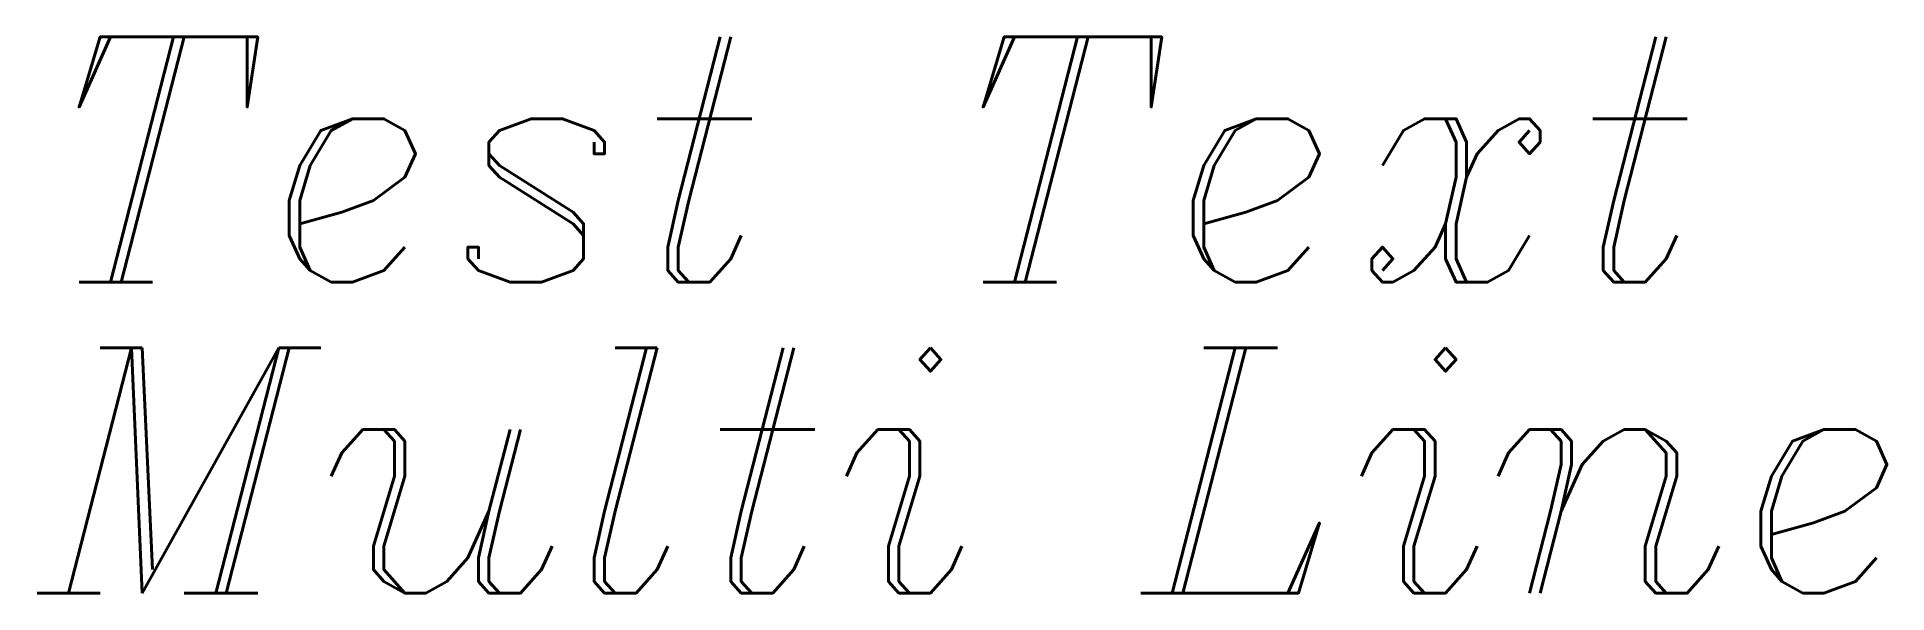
# Model space of a CAD drawing. Extents: x 5.4 to 20.5, y 11.1 to 15.6.
import ezdxf

# ---------------------------------------------------------------- set-up
doc = ezdxf.new("R2010")
doc.units = 0
doc.header["$MEASUREMENT"] = 0
doc.layers.add('Prop Horizontal Alignment Station Label', color=2, linetype='Continuous', lineweight=40)
doc.styles.add('Style-ITALICS', font='ITALICS.shx')

msp = doc.modelspace()

# ---------------------------------------------------------------- texts
at = {"layer": 'Prop Horizontal Alignment Station Label', "insert": (5.424584, 15.630347), "char_height": 2, "attachment_point": 1, "line_spacing_factor": 0.76062, "style": 'Style-ITALICS'}
msp.add_mtext('Test Text\\PMulti Line', dxfattribs=at)

doc.saveas('drawing.dxf')
